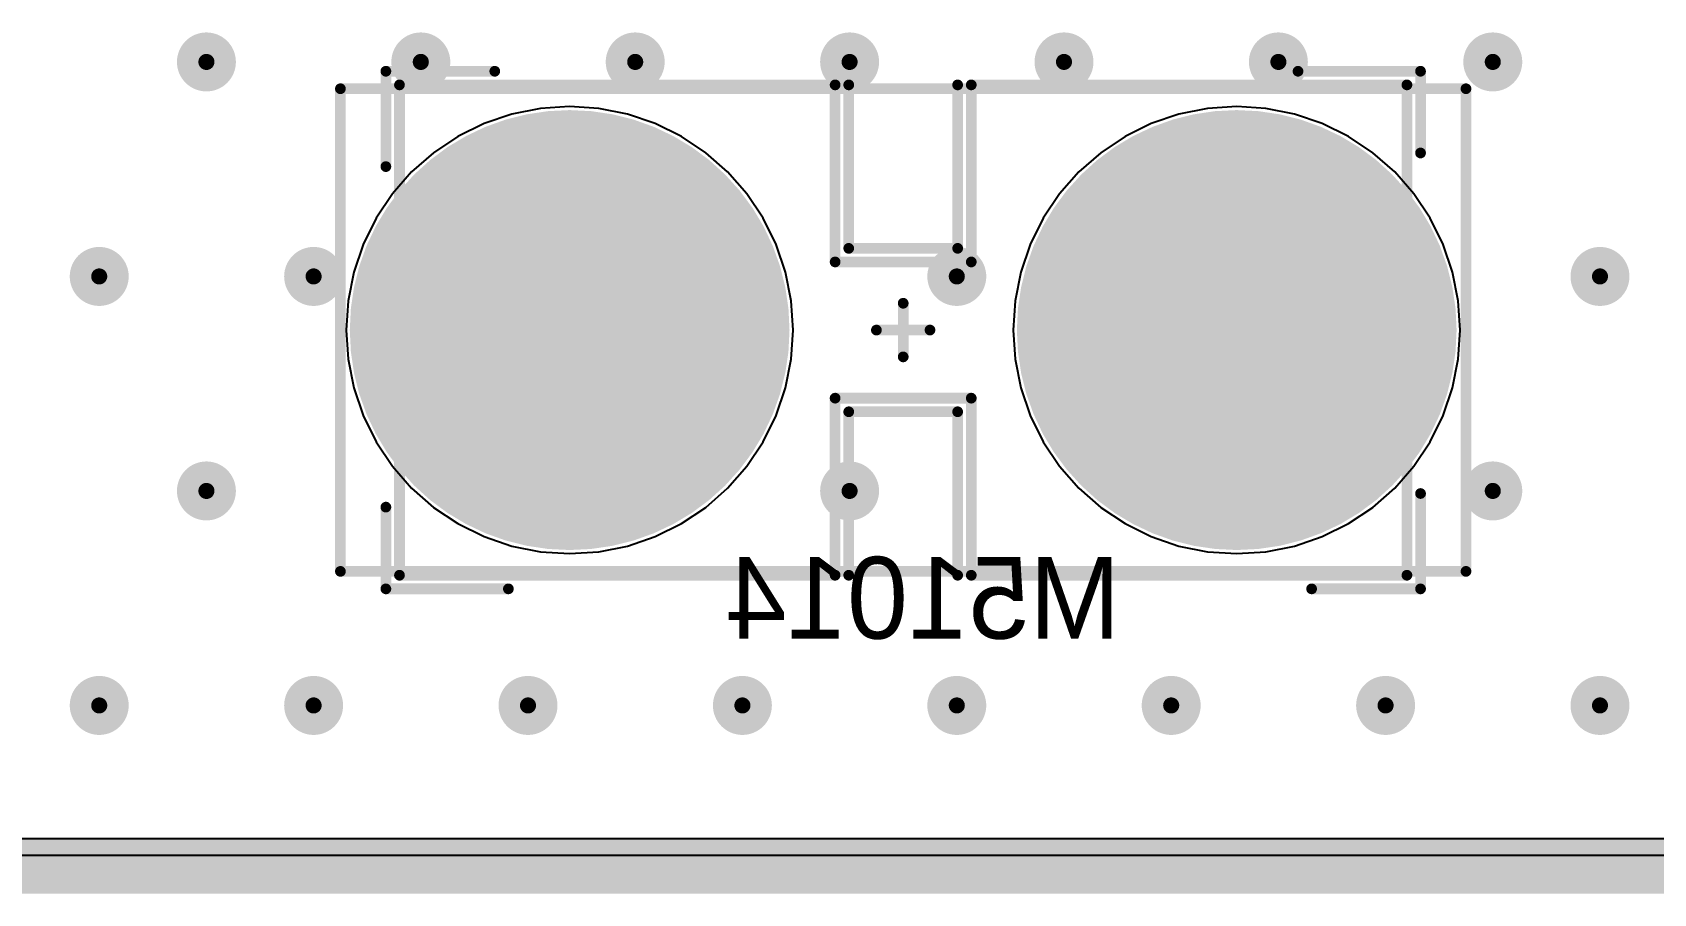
# Model space of a CAD drawing. Header units: millimetres. Extents: x 372 to 687, y 380 to 482.
# Drawn here: x 414.75 to 445, y 380.49 to 396.55 of the extents above; entities that cross this region are included whole.
import ezdxf

# ---------------------------------------------------------------- set-up
doc = ezdxf.new("R2010")
doc.units = ezdxf.units.MM
for name, color, linetype in [('BottomLayer', 5, 'Continuous'), ('BottomOverlay', 54, 'Continuous'), ('BottomSolder', 6, 'Continuous'), ('InternalPlane1', 76, 'Continuous'), ('InternalPlane2', 16, 'Continuous'), ('Mechanical1', 6, 'Continuous'), ('Mechanical13', 56, 'Continuous'), ('Mechanical15', 56, 'Continuous'), ('MultiLayer', 9, 'Continuous'), ('PadHoleLayer', 156, 'Continuous'), ('TopLayer', 1, 'Continuous'), ('TopOverlay', 2, 'Continuous'), ('TopSolder', 216, 'Continuous'), ('ViaHoleLayer', 16, 'Continuous')]:
    doc.layers.add(name, color=color, linetype=linetype)

# ---------------------------------------------------------------- blocks, each defined once
blk = doc.blocks.new('C___H_____900X1900X84000_401')
at = {"layer": 'BottomLayer', "const_width": 4}
for points in [[(-2, 6.223, 1), (2, 6.223, 1)], [(-2, -6.223, 1), (2, -6.223, 1)]]:
    blk.add_lwpolyline(points, format="xyb", close=True, dxfattribs=at)
at = {"layer": 'BottomSolder', "const_width": 4.102}
for points in [[(-2.051, 6.223, 1), (2.051, 6.223, 1)], [(-2.051, -6.223, 1), (2.051, -6.223, 1)]]:
    blk.add_lwpolyline(points, format="xyb", close=True, dxfattribs=at)
at = {"layer": 'InternalPlane1', "const_width": 2}
for points in [[(-1, 6.223, 1), (1, 6.223, 1)], [(-1, -6.223, 1), (1, -6.223, 1)]]:
    blk.add_lwpolyline(points, format="xyb", close=True, dxfattribs=at)
at = {"layer": 'InternalPlane2', "const_width": 2}
for points in [[(-1, 6.223, 1), (1, 6.223, 1)], [(-1, -6.223, 1), (1, -6.223, 1)]]:
    blk.add_lwpolyline(points, format="xyb", close=True, dxfattribs=at)
at = {"layer": 'Mechanical13', "const_width": 0.2}
for points in [[(4.572, 9.398), (-4.572, 9.398)], [(-4.572, 9.398), (-4.572, 9.398)], [(-4.572, 1.27), (-4.572, 9.398)], [(4.572, 1.27), (4.572, 9.398)], [(-1.27, 1.27), (-4.572, 1.27)], [(-1.27, -1.27), (-1.27, 1.27)], [(1.27, -1.27), (1.27, 1.27)], [(4.572, 1.27), (1.27, 1.27)], [(-1.27, -1.27), (-4.572, -1.27)], [(-4.572, -9.398), (-4.572, -1.27)], [(4.572, -1.27), (1.27, -1.27)], [(4.572, -9.398), (4.572, -1.27)], [(4.572, -9.398), (-4.572, -9.398)], [(4.572, -9.398), (4.572, -9.398)]]:
    blk.add_lwpolyline(points, dxfattribs=at)
at = {"layer": 'Mechanical13', "const_width": 0.1}
for points in [[(-4.622, 9.398, 1), (-4.522, 9.398, 1)], [(-4.622, 9.398, 1), (-4.522, 9.398, 1)], [(-4.622, 9.398, 1), (-4.522, 9.398, 1)], [(-4.622, 9.398, 1), (-4.522, 9.398, 1)], [(4.522, 9.398, 1), (4.622, 9.398, 1)], [(4.522, 9.398, 1), (4.622, 9.398, 1)], [(-4.622, 1.27, 1), (-4.522, 1.27, 1)], [(-4.622, 1.27, 1), (-4.522, 1.27, 1)], [(-1.32, 1.27, 1), (-1.22, 1.27, 1)], [(-1.32, 1.27, 1), (-1.22, 1.27, 1)], [(1.22, 1.27, 1), (1.32, 1.27, 1)], [(1.22, 1.27, 1), (1.32, 1.27, 1)], [(4.522, 1.27, 1), (4.622, 1.27, 1)], [(4.522, 1.27, 1), (4.622, 1.27, 1)], [(-4.622, -1.27, 1), (-4.522, -1.27, 1)], [(-4.622, -1.27, 1), (-4.522, -1.27, 1)], [(-1.32, -1.27, 1), (-1.22, -1.27, 1)], [(-1.32, -1.27, 1), (-1.22, -1.27, 1)], [(1.22, -1.27, 1), (1.32, -1.27, 1)], [(1.22, -1.27, 1), (1.32, -1.27, 1)], [(4.522, -1.27, 1), (4.622, -1.27, 1)], [(4.522, -1.27, 1), (4.622, -1.27, 1)], [(-4.622, -9.398, 1), (-4.522, -9.398, 1)], [(-4.622, -9.398, 1), (-4.522, -9.398, 1)], [(4.522, -9.398, 1), (4.622, -9.398, 1)], [(4.522, -9.398, 1), (4.622, -9.398, 1)], [(4.522, -9.398, 1), (4.622, -9.398, 1)], [(4.522, -9.398, 1), (4.622, -9.398, 1)]]:
    blk.add_lwpolyline(points, format="xyb", close=True, dxfattribs=at)
at = {"layer": 'Mechanical15', "const_width": 0.2}
for points in [[(-4.5, -10.5), (-4.5, 10.5)], [(4.5, 10.5), (-4.5, 10.5)], [(4.5, -10.5), (4.5, 10.5)], [(0, -0.5), (0, 0.5)], [(0.5, 0), (-0.5, 0)], [(4.5, -10.5), (-4.5, -10.5)]]:
    blk.add_lwpolyline(points, dxfattribs=at)
at = {"layer": 'Mechanical15', "const_width": 0.1}
for points in [[(-4.55, 10.5, 1), (-4.45, 10.5, 1)], [(-4.55, 10.5, 1), (-4.45, 10.5, 1)], [(4.45, 10.5, 1), (4.55, 10.5, 1)], [(4.45, 10.5, 1), (4.55, 10.5, 1)], [(-0.05, 0.5, 1), (0.05, 0.5, 1)], [(-0.55, 0, 1), (-0.45, 0, 1)], [(0.45, 0, 1), (0.55, 0, 1)], [(-0.05, -0.5, 1), (0.05, -0.5, 1)], [(-4.55, -10.5, 1), (-4.45, -10.5, 1)], [(-4.55, -10.5, 1), (-4.45, -10.5, 1)], [(4.45, -10.5, 1), (4.55, -10.5, 1)], [(4.45, -10.5, 1), (4.55, -10.5, 1)]]:
    blk.add_lwpolyline(points, format="xyb", close=True, dxfattribs=at)
at = {"layer": 'MultiLayer', "const_width": 4}
for points in [[(-2, 6.223, 1), (2, 6.223, 1)], [(-2, -6.223, 1), (2, -6.223, 1)]]:
    blk.add_lwpolyline(points, format="xyb", close=True, dxfattribs=at)
at = {"layer": 'PadHoleLayer', "const_width": 1.6}
for points in [[(-0.8, 6.223, 1), (0.8, 6.223, 1)], [(-0.8, -6.223, 1), (0.8, -6.223, 1)]]:
    blk.add_lwpolyline(points, format="xyb", close=True, dxfattribs=at)
at = {"layer": 'TopLayer', "const_width": 4}
for points in [[(-2, 6.223, 1), (2, 6.223, 1)], [(-2, -6.223, 1), (2, -6.223, 1)]]:
    blk.add_lwpolyline(points, format="xyb", close=True, dxfattribs=at)
at = {"layer": 'TopOverlay', "const_width": 0.2}
for points in [[(-3.302, 9.652), (-4.826, 9.652)], [(-4.826, 7.366), (-4.826, 9.652)], [(4.826, 9.652), (3.048, 9.652)], [(4.826, 7.62), (4.826, 9.652)], [(-1.524, 1.016), (-4.572, 1.016)], [(-1.524, -1.016), (-1.524, 1.016)], [(1.524, -1.016), (1.524, 1.016)], [(4.572, 1.016), (1.524, 1.016)], [(-1.524, -1.016), (-4.572, -1.016)], [(4.572, -1.016), (1.524, -1.016)], [(-4.826, -9.652), (-4.826, -7.62)], [(4.826, -9.652), (4.826, -7.366)], [(-3.048, -9.652), (-4.826, -9.652)], [(4.826, -9.652), (3.302, -9.652)]]:
    blk.add_lwpolyline(points, dxfattribs=at)
at = {"layer": 'TopOverlay', "const_width": 0.1}
for points in [[(-4.876, 9.652, 1), (-4.776, 9.652, 1)], [(-4.876, 9.652, 1), (-4.776, 9.652, 1)], [(-3.352, 9.652, 1), (-3.252, 9.652, 1)], [(2.998, 9.652, 1), (3.098, 9.652, 1)], [(4.776, 9.652, 1), (4.876, 9.652, 1)], [(4.776, 9.652, 1), (4.876, 9.652, 1)], [(4.776, 7.62, 1), (4.876, 7.62, 1)], [(-4.876, 7.366, 1), (-4.776, 7.366, 1)], [(-4.622, 1.016, 1), (-4.522, 1.016, 1)], [(-1.574, 1.016, 1), (-1.474, 1.016, 1)], [(-1.574, 1.016, 1), (-1.474, 1.016, 1)], [(1.474, 1.016, 1), (1.574, 1.016, 1)], [(1.474, 1.016, 1), (1.574, 1.016, 1)], [(4.522, 1.016, 1), (4.622, 1.016, 1)], [(-4.622, -1.016, 1), (-4.522, -1.016, 1)], [(-1.574, -1.016, 1), (-1.474, -1.016, 1)], [(-1.574, -1.016, 1), (-1.474, -1.016, 1)], [(1.474, -1.016, 1), (1.574, -1.016, 1)], [(1.474, -1.016, 1), (1.574, -1.016, 1)], [(4.522, -1.016, 1), (4.622, -1.016, 1)], [(-4.876, -7.62, 1), (-4.776, -7.62, 1)], [(4.776, -7.366, 1), (4.876, -7.366, 1)], [(-4.876, -9.652, 1), (-4.776, -9.652, 1)], [(-4.876, -9.652, 1), (-4.776, -9.652, 1)], [(-3.098, -9.652, 1), (-2.998, -9.652, 1)], [(3.252, -9.652, 1), (3.352, -9.652, 1)], [(4.776, -9.652, 1), (4.876, -9.652, 1)], [(4.776, -9.652, 1), (4.876, -9.652, 1)]]:
    blk.add_lwpolyline(points, format="xyb", close=True, dxfattribs=at)
at = {"layer": 'TopSolder', "const_width": 4.102}
for points in [[(-2.051, 6.223, 1), (2.051, 6.223, 1)], [(-2.051, -6.223, 1), (2.051, -6.223, 1)]]:
    blk.add_lwpolyline(points, format="xyb", close=True, dxfattribs=at)

msp = doc.modelspace()

# ---------------------------------------------------------------- linework, layer by layer
at = {"layer": 'BottomLayer'}
for p, q in [((423.698, 395.027), (423.182, 394.852)), ((424.233, 395.133), (423.698, 395.027)), ((424.777, 395.169), (424.233, 395.133)), ((425.321, 395.133), (424.777, 395.169)), ((425.856, 395.027), (425.321, 395.133)), ((426.372, 394.852), (425.856, 395.027)), ((436.144, 395.027), (435.628, 394.852)), ((436.679, 395.133), (436.144, 395.027)), ((437.223, 395.169), (436.679, 395.133)), ((437.767, 395.133), (437.223, 395.169)), ((438.302, 395.027), (437.767, 395.133)), ((438.818, 394.852), (438.302, 395.027)), ((423.182, 394.852), (422.693, 394.61)), ((426.861, 394.61), (426.372, 394.852)), ((435.628, 394.852), (435.139, 394.61)), ((439.307, 394.61), (438.818, 394.852)), ((422.693, 394.61), (422.239, 394.307)), ((427.315, 394.307), (426.861, 394.61)), ((435.139, 394.61), (434.685, 394.307)), ((439.761, 394.307), (439.307, 394.61)), ((422.239, 394.307), (421.829, 393.948)), ((427.725, 393.948), (427.315, 394.307)), ((434.685, 394.307), (434.275, 393.948)), ((440.171, 393.948), (439.761, 394.307)), ((421.829, 393.948), (421.47, 393.538)), ((428.084, 393.538), (427.725, 393.948)), ((434.275, 393.948), (433.916, 393.538)), ((440.53, 393.538), (440.171, 393.948)), ((421.47, 393.538), (421.167, 393.084)), ((428.387, 393.084), (428.084, 393.538)), ((433.916, 393.538), (433.613, 393.084)), ((440.833, 393.084), (440.53, 393.538)), ((421.167, 393.084), (420.925, 392.595)), ((428.629, 392.595), (428.387, 393.084)), ((433.613, 393.084), (433.371, 392.595)), ((441.075, 392.595), (440.833, 393.084)), ((420.925, 392.595), (420.75, 392.079)), ((428.804, 392.079), (428.629, 392.595)), ((433.371, 392.595), (433.196, 392.079)), ((441.25, 392.079), (441.075, 392.595)), ((420.75, 392.079), (420.644, 391.544)), ((428.91, 391.544), (428.804, 392.079)), ((433.196, 392.079), (433.09, 391.544)), ((441.356, 391.544), (441.25, 392.079)), ((420.644, 391.544), (420.608, 391)), ((428.946, 391), (428.91, 391.544)), ((433.09, 391.544), (433.054, 391)), ((441.392, 391), (441.356, 391.544)), ((420.608, 391), (420.644, 390.456)), ((428.91, 390.456), (428.946, 391)), ((433.054, 391), (433.09, 390.456)), ((441.356, 390.456), (441.392, 391)), ((420.644, 390.456), (420.75, 389.921)), ((428.804, 389.921), (428.91, 390.456)), ((433.09, 390.456), (433.196, 389.921)), ((441.25, 389.921), (441.356, 390.456)), ((420.75, 389.921), (420.925, 389.405)), ((428.629, 389.405), (428.804, 389.921)), ((433.196, 389.921), (433.371, 389.405)), ((441.075, 389.405), (441.25, 389.921)), ((420.925, 389.405), (421.167, 388.916)), ((428.387, 388.916), (428.629, 389.405)), ((433.371, 389.405), (433.613, 388.916)), ((440.833, 388.916), (441.075, 389.405)), ((421.167, 388.916), (421.47, 388.462)), ((428.084, 388.462), (428.387, 388.916)), ((433.613, 388.916), (433.916, 388.462)), ((440.53, 388.462), (440.833, 388.916)), ((421.47, 388.462), (421.829, 388.052)), ((427.725, 388.052), (428.084, 388.462)), ((433.916, 388.462), (434.275, 388.052)), ((440.171, 388.052), (440.53, 388.462)), ((421.829, 388.052), (422.239, 387.693)), ((427.315, 387.693), (427.725, 388.052)), ((434.275, 388.052), (434.685, 387.693)), ((439.761, 387.693), (440.171, 388.052)), ((422.239, 387.693), (422.693, 387.39)), ((426.861, 387.39), (427.315, 387.693)), ((434.685, 387.693), (435.139, 387.39)), ((439.307, 387.39), (439.761, 387.693)), ((422.693, 387.39), (423.182, 387.148)), ((426.372, 387.148), (426.861, 387.39)), ((435.139, 387.39), (435.628, 387.148)), ((438.818, 387.148), (439.307, 387.39)), ((423.182, 387.148), (423.698, 386.973)), ((423.698, 386.973), (424.233, 386.867)), ((424.233, 386.867), (424.777, 386.831)), ((424.777, 386.831), (425.321, 386.867)), ((425.321, 386.867), (425.856, 386.973)), ((425.856, 386.973), (426.372, 387.148)), ((435.628, 387.148), (436.144, 386.973)), ((436.144, 386.973), (436.679, 386.867)), ((436.679, 386.867), (437.223, 386.831)), ((437.223, 386.831), (437.767, 386.867)), ((437.767, 386.867), (438.302, 386.973)), ((438.302, 386.973), (438.818, 387.148)), ((680.8, 381.2), (381.2, 381.2))]:
    msp.add_line(p, q, dxfattribs=at)
at = {"layer": 'BottomLayer', "const_width": 0.3}
for points in [[(417.85, 396, 1), (418.15, 396, 1)], [(421.85, 396, 1), (422.15, 396, 1)], [(425.85, 396, 1), (426.15, 396, 1)], [(429.85, 396, 1), (430.15, 396, 1)], [(433.85, 396, 1), (434.15, 396, 1)], [(437.85, 396, 1), (438.15, 396, 1)], [(441.85, 396, 1), (442.15, 396, 1)], [(415.85, 392, 1), (416.15, 392, 1)], [(419.85, 392, 1), (420.15, 392, 1)], [(431.85, 392, 1), (432.15, 392, 1)], [(443.85, 392, 1), (444.15, 392, 1)], [(417.85, 388, 1), (418.15, 388, 1)], [(429.85, 388, 1), (430.15, 388, 1)], [(441.85, 388, 1), (442.15, 388, 1)], [(415.85, 384, 1), (416.15, 384, 1)], [(419.85, 384, 1), (420.15, 384, 1)], [(423.85, 384, 1), (424.15, 384, 1)], [(427.85, 384, 1), (428.15, 384, 1)], [(431.85, 384, 1), (432.15, 384, 1)], [(435.85, 384, 1), (436.15, 384, 1)], [(439.85, 384, 1), (440.15, 384, 1)], [(443.85, 384, 1), (444.15, 384, 1)]]:
    msp.add_lwpolyline(points, format="xyb", close=True, dxfattribs=at)
at = {"layer": 'InternalPlane1'}
msp.add_line((680.49, 381.51), (381.51, 381.51), dxfattribs=at)
at = {"layer": 'InternalPlane1', "const_width": 0.55}
for points in [[(417.725, 396, 1), (418.275, 396, 1)], [(421.725, 396, 1), (422.275, 396, 1)], [(425.725, 396, 1), (426.275, 396, 1)], [(429.725, 396, 1), (430.275, 396, 1)], [(433.725, 396, 1), (434.275, 396, 1)], [(437.725, 396, 1), (438.275, 396, 1)], [(441.725, 396, 1), (442.275, 396, 1)], [(415.725, 392, 1), (416.275, 392, 1)], [(419.725, 392, 1), (420.275, 392, 1)], [(431.725, 392, 1), (432.275, 392, 1)], [(443.725, 392, 1), (444.275, 392, 1)], [(417.725, 388, 1), (418.275, 388, 1)], [(429.725, 388, 1), (430.275, 388, 1)], [(441.725, 388, 1), (442.275, 388, 1)], [(415.725, 384, 1), (416.275, 384, 1)], [(419.725, 384, 1), (420.275, 384, 1)], [(423.725, 384, 1), (424.275, 384, 1)], [(427.725, 384, 1), (428.275, 384, 1)], [(431.725, 384, 1), (432.275, 384, 1)], [(435.725, 384, 1), (436.275, 384, 1)], [(439.725, 384, 1), (440.275, 384, 1)], [(443.725, 384, 1), (444.275, 384, 1)]]:
    msp.add_lwpolyline(points, format="xyb", close=True, dxfattribs=at)
at = {"layer": 'InternalPlane1', "const_width": 1.016}
msp.add_lwpolyline([(381, 381), (681, 381)], dxfattribs=at)
at = {"layer": 'InternalPlane2'}
msp.add_line((680.49, 381.51), (381.51, 381.51), dxfattribs=at)
at = {"layer": 'InternalPlane2', "const_width": 0.55}
for points in [[(417.725, 396, 1), (418.275, 396, 1)], [(421.725, 396, 1), (422.275, 396, 1)], [(425.725, 396, 1), (426.275, 396, 1)], [(429.725, 396, 1), (430.275, 396, 1)], [(433.725, 396, 1), (434.275, 396, 1)], [(437.725, 396, 1), (438.275, 396, 1)], [(441.725, 396, 1), (442.275, 396, 1)], [(415.725, 392, 1), (416.275, 392, 1)], [(419.725, 392, 1), (420.275, 392, 1)], [(431.725, 392, 1), (432.275, 392, 1)], [(443.725, 392, 1), (444.275, 392, 1)], [(417.725, 388, 1), (418.275, 388, 1)], [(429.725, 388, 1), (430.275, 388, 1)], [(441.725, 388, 1), (442.275, 388, 1)], [(415.725, 384, 1), (416.275, 384, 1)], [(419.725, 384, 1), (420.275, 384, 1)], [(423.725, 384, 1), (424.275, 384, 1)], [(427.725, 384, 1), (428.275, 384, 1)], [(431.725, 384, 1), (432.275, 384, 1)], [(435.725, 384, 1), (436.275, 384, 1)], [(439.725, 384, 1), (440.275, 384, 1)], [(443.725, 384, 1), (444.275, 384, 1)]]:
    msp.add_lwpolyline(points, format="xyb", close=True, dxfattribs=at)
at = {"layer": 'InternalPlane2', "const_width": 1.016}
msp.add_lwpolyline([(381, 381), (681, 381)], dxfattribs=at)
at = {"layer": 'Mechanical1', "const_width": 0.2}
msp.add_lwpolyline([(381, 381), (681, 381)], dxfattribs=at)
at = {"layer": 'MultiLayer', "const_width": 0.3}
for points in [[(417.85, 396, 1), (418.15, 396, 1)], [(421.85, 396, 1), (422.15, 396, 1)], [(425.85, 396, 1), (426.15, 396, 1)], [(429.85, 396, 1), (430.15, 396, 1)], [(433.85, 396, 1), (434.15, 396, 1)], [(437.85, 396, 1), (438.15, 396, 1)], [(441.85, 396, 1), (442.15, 396, 1)], [(415.85, 392, 1), (416.15, 392, 1)], [(419.85, 392, 1), (420.15, 392, 1)], [(431.85, 392, 1), (432.15, 392, 1)], [(443.85, 392, 1), (444.15, 392, 1)], [(417.85, 388, 1), (418.15, 388, 1)], [(429.85, 388, 1), (430.15, 388, 1)], [(441.85, 388, 1), (442.15, 388, 1)], [(415.85, 384, 1), (416.15, 384, 1)], [(419.85, 384, 1), (420.15, 384, 1)], [(423.85, 384, 1), (424.15, 384, 1)], [(427.85, 384, 1), (428.15, 384, 1)], [(431.85, 384, 1), (432.15, 384, 1)], [(435.85, 384, 1), (436.15, 384, 1)], [(439.85, 384, 1), (440.15, 384, 1)], [(443.85, 384, 1), (444.15, 384, 1)]]:
    msp.add_lwpolyline(points, format="xyb", close=True, dxfattribs=at)
at = {"layer": 'TopLayer'}
for p, q in [((423.698, 395.027), (423.182, 394.852)), ((424.233, 395.133), (423.698, 395.027)), ((424.777, 395.169), (424.233, 395.133)), ((425.321, 395.133), (424.777, 395.169)), ((425.856, 395.027), (425.321, 395.133)), ((426.372, 394.852), (425.856, 395.027)), ((436.144, 395.027), (435.628, 394.852)), ((436.679, 395.133), (436.144, 395.027)), ((437.223, 395.169), (436.679, 395.133)), ((437.767, 395.133), (437.223, 395.169)), ((438.302, 395.027), (437.767, 395.133)), ((438.818, 394.852), (438.302, 395.027)), ((423.182, 394.852), (422.693, 394.61)), ((426.861, 394.61), (426.372, 394.852)), ((435.628, 394.852), (435.139, 394.61)), ((439.307, 394.61), (438.818, 394.852)), ((422.693, 394.61), (422.239, 394.307)), ((427.315, 394.307), (426.861, 394.61)), ((435.139, 394.61), (434.685, 394.307)), ((439.761, 394.307), (439.307, 394.61)), ((422.239, 394.307), (421.829, 393.948)), ((427.725, 393.948), (427.315, 394.307)), ((434.685, 394.307), (434.275, 393.948)), ((440.171, 393.948), (439.761, 394.307)), ((421.829, 393.948), (421.47, 393.538)), ((428.084, 393.538), (427.725, 393.948)), ((434.275, 393.948), (433.916, 393.538)), ((440.53, 393.538), (440.171, 393.948)), ((421.47, 393.538), (421.167, 393.084)), ((428.387, 393.084), (428.084, 393.538)), ((433.916, 393.538), (433.613, 393.084)), ((440.833, 393.084), (440.53, 393.538)), ((421.167, 393.084), (420.925, 392.595)), ((428.629, 392.595), (428.387, 393.084)), ((433.613, 393.084), (433.371, 392.595)), ((441.075, 392.595), (440.833, 393.084)), ((420.925, 392.595), (420.75, 392.079)), ((428.804, 392.079), (428.629, 392.595)), ((433.371, 392.595), (433.196, 392.079)), ((441.25, 392.079), (441.075, 392.595)), ((420.75, 392.079), (420.644, 391.544)), ((428.91, 391.544), (428.804, 392.079)), ((433.196, 392.079), (433.09, 391.544)), ((441.356, 391.544), (441.25, 392.079)), ((420.644, 391.544), (420.608, 391)), ((428.946, 391), (428.91, 391.544)), ((433.09, 391.544), (433.054, 391)), ((441.392, 391), (441.356, 391.544)), ((420.608, 391), (420.644, 390.456)), ((428.91, 390.456), (428.946, 391)), ((433.054, 391), (433.09, 390.456)), ((441.356, 390.456), (441.392, 391)), ((420.644, 390.456), (420.75, 389.921)), ((428.804, 389.921), (428.91, 390.456)), ((433.09, 390.456), (433.196, 389.921)), ((441.25, 389.921), (441.356, 390.456)), ((420.75, 389.921), (420.925, 389.405)), ((428.629, 389.405), (428.804, 389.921)), ((433.196, 389.921), (433.371, 389.405)), ((441.075, 389.405), (441.25, 389.921)), ((420.925, 389.405), (421.167, 388.916)), ((428.387, 388.916), (428.629, 389.405)), ((433.371, 389.405), (433.613, 388.916)), ((440.833, 388.916), (441.075, 389.405)), ((421.167, 388.916), (421.47, 388.462)), ((428.084, 388.462), (428.387, 388.916)), ((433.613, 388.916), (433.916, 388.462)), ((440.53, 388.462), (440.833, 388.916)), ((421.47, 388.462), (421.829, 388.052)), ((427.725, 388.052), (428.084, 388.462)), ((433.916, 388.462), (434.275, 388.052)), ((440.171, 388.052), (440.53, 388.462)), ((421.829, 388.052), (422.239, 387.693)), ((427.315, 387.693), (427.725, 388.052)), ((434.275, 388.052), (434.685, 387.693)), ((439.761, 387.693), (440.171, 388.052)), ((422.239, 387.693), (422.693, 387.39)), ((426.861, 387.39), (427.315, 387.693)), ((434.685, 387.693), (435.139, 387.39)), ((439.307, 387.39), (439.761, 387.693)), ((422.693, 387.39), (423.182, 387.148)), ((426.372, 387.148), (426.861, 387.39)), ((435.139, 387.39), (435.628, 387.148)), ((438.818, 387.148), (439.307, 387.39)), ((423.182, 387.148), (423.698, 386.973)), ((423.698, 386.973), (424.233, 386.867)), ((424.233, 386.867), (424.777, 386.831)), ((424.777, 386.831), (425.321, 386.867)), ((425.321, 386.867), (425.856, 386.973)), ((425.856, 386.973), (426.372, 387.148)), ((435.628, 387.148), (436.144, 386.973)), ((436.144, 386.973), (436.679, 386.867)), ((436.679, 386.867), (437.223, 386.831)), ((437.223, 386.831), (437.767, 386.867)), ((437.767, 386.867), (438.302, 386.973)), ((438.302, 386.973), (438.818, 387.148)), ((680.8, 381.2), (381.2, 381.2))]:
    msp.add_line(p, q, dxfattribs=at)
at = {"layer": 'TopLayer', "const_width": 0.3}
for points in [[(417.85, 396, 1), (418.15, 396, 1)], [(421.85, 396, 1), (422.15, 396, 1)], [(425.85, 396, 1), (426.15, 396, 1)], [(429.85, 396, 1), (430.15, 396, 1)], [(433.85, 396, 1), (434.15, 396, 1)], [(437.85, 396, 1), (438.15, 396, 1)], [(441.85, 396, 1), (442.15, 396, 1)], [(415.85, 392, 1), (416.15, 392, 1)], [(419.85, 392, 1), (420.15, 392, 1)], [(431.85, 392, 1), (432.15, 392, 1)], [(443.85, 392, 1), (444.15, 392, 1)], [(417.85, 388, 1), (418.15, 388, 1)], [(429.85, 388, 1), (430.15, 388, 1)], [(441.85, 388, 1), (442.15, 388, 1)], [(415.85, 384, 1), (416.15, 384, 1)], [(419.85, 384, 1), (420.15, 384, 1)], [(423.85, 384, 1), (424.15, 384, 1)], [(427.85, 384, 1), (428.15, 384, 1)], [(431.85, 384, 1), (432.15, 384, 1)], [(435.85, 384, 1), (436.15, 384, 1)], [(439.85, 384, 1), (440.15, 384, 1)], [(443.85, 384, 1), (444.15, 384, 1)]]:
    msp.add_lwpolyline(points, format="xyb", close=True, dxfattribs=at)
at = {"layer": 'ViaHoleLayer', "const_width": 0.15}
for points in [[(417.925, 396, 1), (418.075, 396, 1)], [(421.925, 396, 1), (422.075, 396, 1)], [(425.925, 396, 1), (426.075, 396, 1)], [(429.925, 396, 1), (430.075, 396, 1)], [(433.925, 396, 1), (434.075, 396, 1)], [(437.925, 396, 1), (438.075, 396, 1)], [(441.925, 396, 1), (442.075, 396, 1)], [(415.925, 392, 1), (416.075, 392, 1)], [(419.925, 392, 1), (420.075, 392, 1)], [(431.925, 392, 1), (432.075, 392, 1)], [(443.925, 392, 1), (444.075, 392, 1)], [(417.925, 388, 1), (418.075, 388, 1)], [(429.925, 388, 1), (430.075, 388, 1)], [(441.925, 388, 1), (442.075, 388, 1)], [(415.925, 384, 1), (416.075, 384, 1)], [(419.925, 384, 1), (420.075, 384, 1)], [(423.925, 384, 1), (424.075, 384, 1)], [(427.925, 384, 1), (428.075, 384, 1)], [(431.925, 384, 1), (432.075, 384, 1)], [(435.925, 384, 1), (436.075, 384, 1)], [(439.925, 384, 1), (440.075, 384, 1)], [(443.925, 384, 1), (444.075, 384, 1)]]:
    msp.add_lwpolyline(points, format="xyb", close=True, dxfattribs=at)

# ---------------------------------------------------------------- block references
at = {"rotation": 270}
msp.add_blockref('C___H_____900X1900X84000_401', (431, 391), dxfattribs=at)

# ---------------------------------------------------------------- texts
at = {"layer": 'BottomOverlay', "text_generation_flag": 2}
msp.add_text('M51014', height=1.524, dxfattribs=at).set_placement((435.051, 385.246))

doc.saveas('drawing.dxf')
